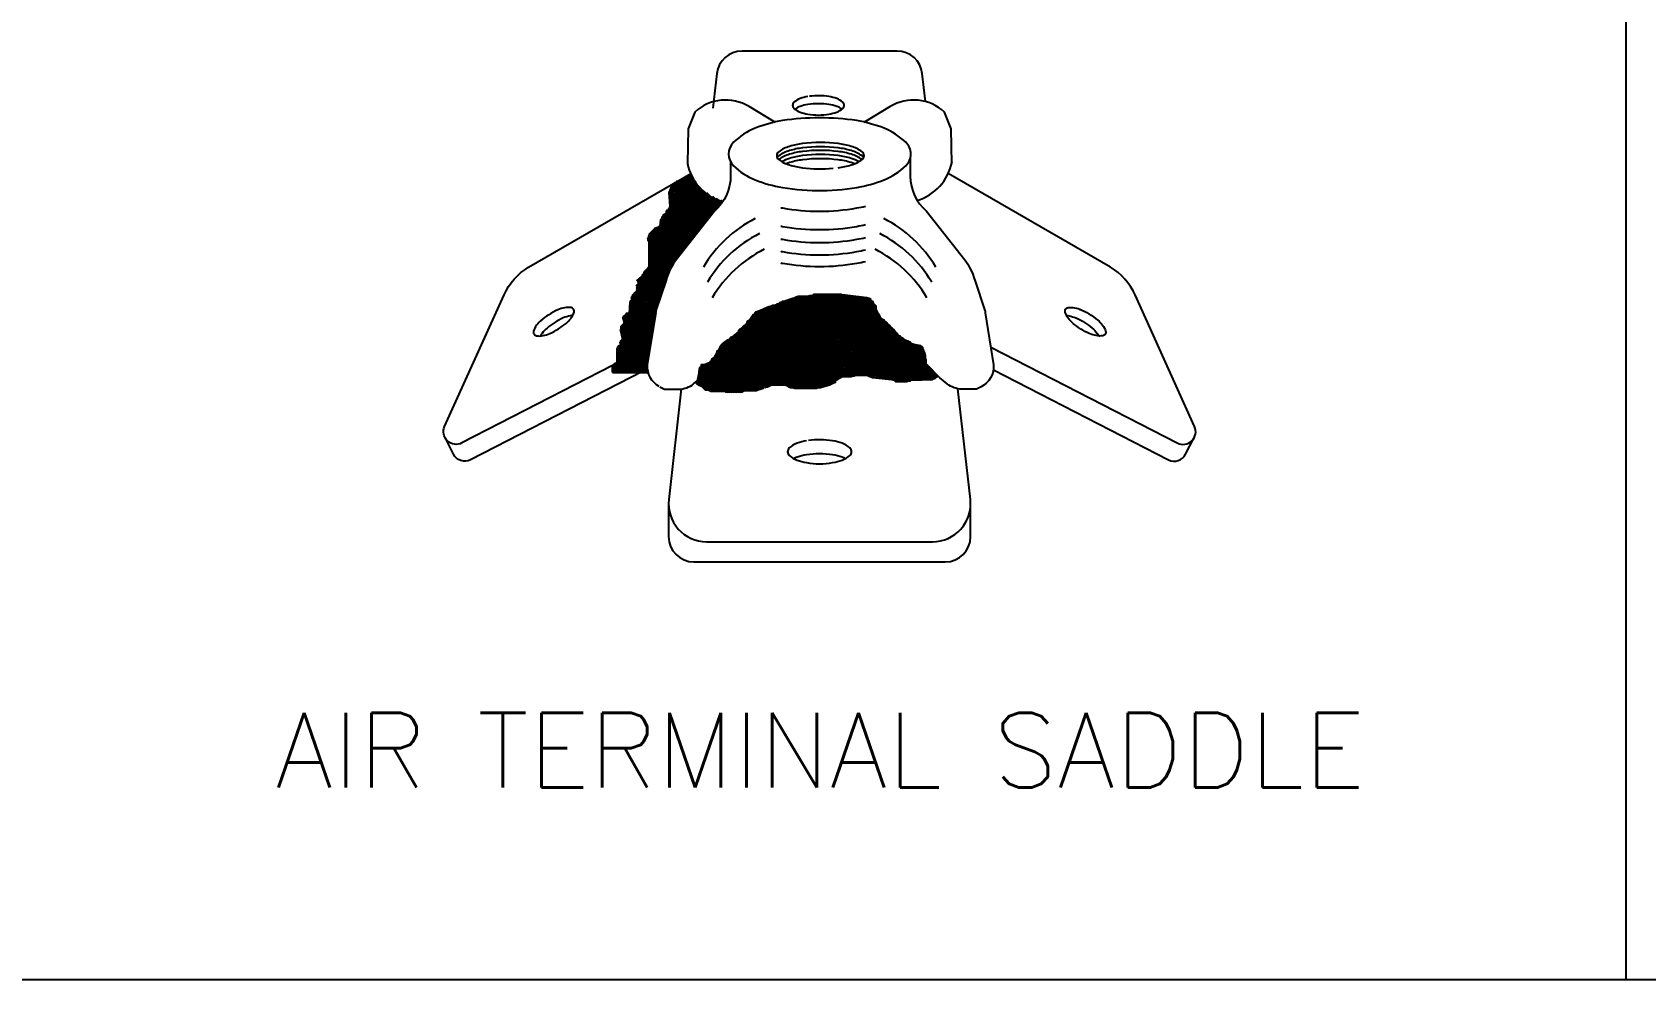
# Model space of a CAD drawing. Header units: inches. Extents: x 1917 to 3477, y 820 to 1550.
# Drawn here: x 2471.5 to 2557.8, y 1262.3 to 1312.9 of the extents above; entities that cross this region are included whole.
import ezdxf
from ezdxf.enums import TextEntityAlignment as Align

# ---------------------------------------------------------------- set-up
doc = ezdxf.new("R2010")
doc.units = ezdxf.units.IN
doc.header["$MEASUREMENT"] = 0
for name, color, linetype in [('ELDIM', 2, 'Continuous'), ('TITLE', 7, 'Continuous'), ('TXT30', 2, 'Continuous')]:
    doc.layers.add(name, color=color, linetype=linetype)
doc.styles.add('ROMANS', font='romans.shx')

# ---------------------------------------------------------------- blocks, each defined once
blk = doc.blocks.new('*U80')
at = {"color": 2}
for p, q in [((2507.035, 1294.137), (2511.319, 1298.422)), ((2507.04, 1294.262), (2511.127, 1298.349)), ((2507.064, 1294.406), (2510.934, 1298.276)), ((2507.103, 1294.086), (2511.542, 1298.525)), ((2507.103, 1294.565), (2510.788, 1298.249)), ((2507.175, 1294.038), (2511.704, 1298.567)), ((2507.265, 1294.009), (2511.899, 1298.643)), ((2507.325, 1293.949), (2512.062, 1298.686)), ((2507.385, 1293.889), (2512.209, 1298.713)), ((2507.445, 1293.829), (2512.438, 1298.822)), ((2507.531, 1293.796), (2512.558, 1298.822)), ((2507.642, 1293.787), (2512.677, 1298.822)), ((2507.722, 1293.747), (2512.797, 1298.822)), ((2507.817, 1293.723), (2512.917, 1298.822)), ((2507.937, 1293.723), (2513.073, 1298.859)), ((2508.057, 1293.723), (2513.193, 1298.859)), ((2508.176, 1293.723), (2513.385, 1298.931)), ((2508.296, 1293.723), (2513.505, 1298.931)), ((2508.416, 1293.723), (2513.624, 1298.931)), ((2508.535, 1293.723), (2513.744, 1298.931)), ((2508.619, 1293.686), (2513.864, 1298.931)), ((2508.738, 1293.686), (2513.984, 1298.931)), ((2508.858, 1293.686), (2514.103, 1298.931)), ((2508.978, 1293.686), (2514.223, 1298.931)), ((2509.097, 1293.686), (2514.343, 1298.931)), ((2509.217, 1293.686), (2514.462, 1298.931)), ((2509.337, 1293.686), (2514.582, 1298.931)), ((2509.503, 1293.732), (2514.702, 1298.931)), ((2509.649, 1293.759), (2514.785, 1298.895)), ((2509.769, 1293.759), (2514.905, 1298.895)), ((2509.888, 1293.759), (2515.016, 1298.887)), ((2510.008, 1293.759), (2515.122, 1298.874)), ((2510.128, 1293.759), (2515.229, 1298.86)), ((2510.283, 1293.794), (2515.335, 1298.847)), ((2510.463, 1293.855), (2515.442, 1298.834)), ((2514.468, 1294.324), (2510.622, 1298.17)), ((2510.688, 1293.961), (2515.548, 1298.82)), ((2514.533, 1294.378), (2510.712, 1298.199)), ((2514.601, 1294.43), (2510.783, 1298.248)), ((2510.855, 1294.007), (2515.654, 1298.807)), ((2514.679, 1294.471), (2510.875, 1298.276)), ((2514.766, 1294.505), (2510.977, 1298.294)), ((2511.054, 1294.087), (2515.761, 1298.794)), ((2514.866, 1294.524), (2511.056, 1298.333)), ((2514.986, 1294.524), (2511.161, 1298.349)), ((2511.174, 1294.087), (2515.867, 1298.781)), ((2515.105, 1294.524), (2511.25, 1298.379)), ((2511.293, 1294.087), (2515.974, 1298.767)), ((2515.225, 1294.524), (2511.327, 1298.422)), ((2511.413, 1294.087), (2516.08, 1298.754)), ((2515.328, 1294.541), (2511.413, 1298.456)), ((2515.427, 1294.562), (2511.483, 1298.505)), ((2511.533, 1294.087), (2516.176, 1298.73)), ((2515.511, 1294.597), (2511.569, 1298.539)), ((2511.652, 1294.087), (2516.261, 1298.696)), ((2515.631, 1294.597), (2511.66, 1298.567)), ((2515.75, 1294.597), (2511.756, 1298.592)), ((2511.762, 1294.077), (2516.299, 1298.614)), ((2511.84, 1294.035), (2516.381, 1298.576)), ((2515.87, 1294.597), (2511.842, 1298.625)), ((2511.911, 1293.987), (2516.429, 1298.505)), ((2515.99, 1294.597), (2511.935, 1298.652)), ((2511.992, 1293.948), (2516.474, 1298.429)), ((2516.11, 1294.597), (2512.031, 1298.676)), ((2512.105, 1293.941), (2516.533, 1298.369)), ((2516.304, 1294.523), (2512.121, 1298.705)), ((2512.205, 1293.921), (2516.591, 1298.307)), ((2516.464, 1294.482), (2512.225, 1298.721)), ((2516.598, 1294.467), (2512.295, 1298.77)), ((2512.308, 1293.905), (2516.591, 1298.187)), ((2516.732, 1294.453), (2512.381, 1298.804)), ((2516.866, 1294.439), (2512.483, 1298.822)), ((2517, 1294.424), (2512.602, 1298.822)), ((2517.134, 1294.41), (2512.722, 1298.822)), ((2517.268, 1294.396), (2512.842, 1298.822)), ((2517.402, 1294.381), (2512.958, 1298.826)), ((2517.557, 1294.346), (2513.047, 1298.856)), ((2517.754, 1294.269), (2513.164, 1298.859)), ((2517.874, 1294.269), (2513.243, 1298.9)), ((2517.993, 1294.269), (2513.331, 1298.931)), ((2518.113, 1294.269), (2513.451, 1298.931)), ((2518.232, 1294.27), (2513.57, 1298.931)), ((2518.322, 1294.299), (2513.69, 1298.931)), ((2518.436, 1294.306), (2513.81, 1298.931)), ((2518.519, 1294.342), (2513.929, 1298.931)), ((2518.639, 1294.342), (2514.049, 1298.931)), ((2518.758, 1294.342), (2514.169, 1298.931)), ((2518.878, 1294.342), (2514.288, 1298.931)), ((2518.998, 1294.342), (2514.408, 1298.931)), ((2519.117, 1294.342), (2514.528, 1298.931)), ((2519.237, 1294.342), (2514.647, 1298.931)), ((2519.357, 1294.342), (2514.804, 1298.895)), ((2519.476, 1294.342), (2514.923, 1298.895)), ((2519.56, 1294.378), (2515.056, 1298.882)), ((2519.648, 1294.41), (2515.193, 1298.865)), ((2519.735, 1294.442), (2515.33, 1298.848)), ((2519.804, 1294.493), (2515.466, 1298.831)), ((2519.893, 1294.524), (2515.603, 1298.814)), ((2519.288, 1295.249), (2515.74, 1298.796)), ((2516.655, 1298.001), (2515.877, 1298.779)), ((2516.591, 1298.185), (2516.014, 1298.762)), ((2516.591, 1298.305), (2516.161, 1298.735)), ((2507.819, 1295.401), (2510.558, 1298.139)), ((2513.091, 1293.905), (2509.648, 1297.348)), ((2509.702, 1297.403), (2510.355, 1298.056)), ((2513.211, 1293.905), (2509.702, 1297.414)), ((2513.331, 1293.905), (2509.734, 1297.502)), ((2513.44, 1293.915), (2509.809, 1297.546)), ((2513.534, 1293.941), (2509.865, 1297.61)), ((2513.65, 1293.945), (2509.913, 1297.682)), ((2513.739, 1293.975), (2509.961, 1297.753)), ((2513.829, 1294.005), (2510.013, 1297.821)), ((2513.919, 1294.035), (2510.094, 1297.86)), ((2514.016, 1294.057), (2510.139, 1297.934)), ((2514.106, 1294.087), (2510.2, 1297.993)), ((2514.188, 1294.125), (2510.29, 1298.023)), ((2514.268, 1294.165), (2510.369, 1298.063)), ((2514.35, 1294.203), (2510.458, 1298.094)), ((2514.439, 1294.232), (2510.541, 1298.131)), ((2512.428, 1293.905), (2516.611, 1298.089)), ((2512.548, 1293.905), (2516.651, 1298.009)), ((2512.667, 1293.905), (2516.697, 1297.935)), ((2512.787, 1293.905), (2516.743, 1297.861)), ((2512.907, 1293.905), (2516.783, 1297.782)), ((2513.026, 1293.905), (2516.83, 1297.709)), ((2513.146, 1293.905), (2516.89, 1297.649)), ((2513.266, 1293.905), (2516.95, 1297.589)), ((2513.385, 1293.905), (2517.028, 1297.547)), ((2513.541, 1293.941), (2517.071, 1297.471)), ((2513.673, 1293.953), (2517.148, 1297.428)), ((2513.852, 1294.012), (2517.201, 1297.361)), ((2508.254, 1296.075), (2508.649, 1296.47)), ((2511.001, 1294.08), (2508.627, 1296.455)), ((2511.114, 1294.087), (2508.7, 1296.501)), ((2511.234, 1294.087), (2508.77, 1296.551)), ((2511.353, 1294.087), (2508.818, 1296.623)), ((2511.473, 1294.087), (2508.899, 1296.661)), ((2511.593, 1294.087), (2508.971, 1296.708)), ((2511.712, 1294.087), (2509.031, 1296.768)), ((2511.941, 1293.978), (2509.106, 1296.813)), ((2512.097, 1293.941), (2509.172, 1296.867)), ((2512.254, 1293.905), (2509.244, 1296.914)), ((2512.373, 1293.905), (2509.271, 1297.007)), ((2512.493, 1293.905), (2509.331, 1297.067)), ((2512.613, 1293.905), (2509.408, 1297.109)), ((2512.732, 1293.905), (2509.469, 1297.169)), ((2512.852, 1293.905), (2509.528, 1297.228)), ((2512.972, 1293.905), (2509.588, 1297.288)), ((2514.017, 1294.057), (2517.25, 1297.291)), ((2514.22, 1294.141), (2517.326, 1297.247)), ((2514.65, 1294.451), (2517.374, 1297.175)), ((2514.842, 1294.524), (2517.441, 1297.123)), ((2514.962, 1294.524), (2517.507, 1297.069)), ((2515.082, 1294.524), (2517.567, 1297.009)), ((2515.201, 1294.524), (2517.624, 1296.946)), ((2515.342, 1294.545), (2517.671, 1296.874)), ((2515.514, 1294.597), (2517.743, 1296.826)), ((2515.633, 1294.597), (2517.79, 1296.753)), ((2515.753, 1294.597), (2517.854, 1296.698)), ((2515.873, 1294.597), (2517.926, 1296.65)), ((2515.992, 1294.597), (2517.989, 1296.594)), ((2516.112, 1294.597), (2518.064, 1296.549)), ((2516.194, 1294.559), (2518.124, 1296.49)), ((2516.284, 1294.529), (2518.204, 1296.45)), ((2519.288, 1295.368), (2518.209, 1296.447)), ((2509.766, 1293.759), (2507.949, 1295.577)), ((2509.886, 1293.759), (2507.99, 1295.655)), ((2510.005, 1293.759), (2508.038, 1295.727)), ((2510.125, 1293.759), (2508.082, 1295.803)), ((2510.234, 1293.77), (2508.098, 1295.906)), ((2510.314, 1293.81), (2508.171, 1295.953)), ((2510.407, 1293.836), (2508.217, 1296.027)), ((2510.497, 1293.866), (2508.266, 1296.097)), ((2510.577, 1293.905), (2508.306, 1296.177)), ((2510.657, 1293.945), (2508.36, 1296.243)), ((2510.744, 1293.978), (2508.426, 1296.296)), ((2510.841, 1294.001), (2508.497, 1296.344)), ((2510.921, 1294.041), (2508.558, 1296.404)), ((2516.373, 1294.499), (2518.292, 1296.418)), ((2516.474, 1294.481), (2518.376, 1296.382)), ((2516.583, 1294.469), (2518.454, 1296.341)), ((2516.691, 1294.457), (2518.514, 1296.281)), ((2516.799, 1294.446), (2518.6, 1296.247)), ((2516.907, 1294.434), (2518.696, 1296.223)), ((2517.015, 1294.423), (2518.796, 1296.203)), ((2517.123, 1294.411), (2518.895, 1296.183)), ((2517.231, 1294.4), (2518.995, 1296.163)), ((2517.339, 1294.388), (2519.074, 1296.122)), ((2517.445, 1294.374), (2519.106, 1296.035)), ((2517.541, 1294.35), (2519.142, 1295.951)), ((2517.614, 1294.303), (2519.18, 1295.869)), ((2517.699, 1294.269), (2519.218, 1295.788)), ((2517.819, 1294.269), (2519.242, 1295.692)), ((2517.939, 1294.269), (2519.251, 1295.582)), ((2519.251, 1295.524), (2518.411, 1296.364)), ((2519.251, 1295.644), (2518.666, 1296.229)), ((2519.214, 1295.802), (2518.816, 1296.199)), ((2519.106, 1296.029), (2518.966, 1296.169)), ((2507.114, 1294.695), (2507.755, 1295.336)), ((2507.114, 1294.815), (2507.516, 1295.217)), ((2508.127, 1293.723), (2507.114, 1294.736)), ((2508.247, 1293.723), (2507.117, 1294.852)), ((2508.366, 1293.723), (2507.154, 1294.935)), ((2507.174, 1294.994), (2507.24, 1295.061)), ((2508.486, 1293.723), (2507.184, 1295.025)), ((2508.642, 1293.686), (2507.259, 1295.07)), ((2508.762, 1293.686), (2507.268, 1295.18)), ((2508.881, 1293.686), (2507.388, 1295.18)), ((2509.001, 1293.686), (2507.482, 1295.205)), ((2509.121, 1293.686), (2507.566, 1295.242)), ((2509.241, 1293.686), (2507.653, 1295.274)), ((2509.36, 1293.686), (2507.727, 1295.319)), ((2509.463, 1293.703), (2507.805, 1295.361)), ((2509.537, 1293.749), (2507.836, 1295.45)), ((2509.646, 1293.759), (2507.889, 1295.517)), ((2518.058, 1294.269), (2519.263, 1295.474)), ((2518.178, 1294.269), (2519.288, 1295.379)), ((2518.331, 1294.302), (2519.288, 1295.259)), ((2507.237, 1294.014), (2507.033, 1294.219)), ((2507.575, 1293.796), (2507.05, 1294.321)), ((2507.766, 1293.725), (2507.067, 1294.424)), ((2507.888, 1293.723), (2507.089, 1294.521)), ((2508.007, 1293.723), (2507.114, 1294.616)), ((2514.427, 1294.228), (2514.44, 1294.242)), ((2519.869, 1294.524), (2519.908, 1294.562))]:
    blk.add_line(p, q, dxfattribs=at)

msp = doc.modelspace()

# ---------------------------------------------------------------- linework, layer by layer
at = {"layer": 'ELDIM'}
for p, q in [((2505.52568, 1304.35733), (2506.35767, 1305.18932)), ((2505.53314, 1304.24511), (2506.69387, 1305.40583)), ((2505.54061, 1304.13289), (2506.73274, 1305.32502)), ((2505.54807, 1304.02066), (2506.77378, 1305.24637)), ((2505.55554, 1303.90844), (2506.81693, 1305.16983)), ((2505.563, 1303.79622), (2506.86213, 1305.09535)), ((2507.94169, 1303.36323), (2506.20409, 1305.10083)), ((2508.00289, 1303.42171), (2506.28002, 1305.14458)), ((2508.0651, 1303.47919), (2506.35595, 1305.18833)), ((2508.12523, 1303.53874), (2506.43189, 1305.23209)), ((2508.18329, 1303.60037), (2506.50782, 1305.27584)), ((2506.97895, 1304.9244), (2506.58375, 1305.31959)), ((2506.77038, 1305.25265), (2506.65969, 1305.36335)), ((2504.39272, 1301.90781), (2507.1743, 1304.68939)), ((2504.41084, 1301.80625), (2507.23293, 1304.62833)), ((2504.45326, 1301.72898), (2507.29341, 1304.56914)), ((2504.45326, 1301.60929), (2507.35576, 1304.5118)), ((2504.45326, 1301.4896), (2507.41998, 1304.45632)), ((2504.45326, 1301.36992), (2507.48607, 1304.40273)), ((2504.45326, 1301.25023), (2507.55407, 1304.35104)), ((2504.45326, 1301.13054), (2507.62399, 1304.30127)), ((2504.45326, 1301.01086), (2507.69586, 1304.25346)), ((2504.45326, 1300.89117), (2507.76972, 1304.20764)), ((2505.05175, 1302.68654), (2507.11753, 1304.75231)), ((2505.06479, 1302.81925), (2507.06263, 1304.8171)), ((2505.36621, 1303.24036), (2507.00962, 1304.88378)), ((2505.50194, 1303.49579), (2506.95852, 1304.95236)), ((2507.31088, 1302.55779), (2505.5267, 1304.34197)), ((2507.25831, 1302.49067), (2505.53523, 1304.21375)), ((2507.36344, 1302.62491), (2505.55558, 1304.43277)), ((2505.56119, 1304.51252), (2506.07525, 1305.02659)), ((2505.57047, 1303.684), (2506.90934, 1305.02287)), ((2507.41601, 1302.69203), (2505.5762, 1304.53184)), ((2507.46858, 1302.75915), (2505.61607, 1304.61166)), ((2507.52115, 1302.82627), (2505.67072, 1304.6767)), ((2507.57371, 1302.89339), (2505.72536, 1304.74174)), ((2507.62628, 1302.96051), (2505.78, 1304.80679)), ((2507.67885, 1303.02763), (2505.83465, 1304.87183)), ((2507.73142, 1303.09475), (2505.90035, 1304.92581)), ((2505.94765, 1305.00634), (2505.94393, 1305.00192)), ((2507.78398, 1303.16187), (2505.97629, 1304.96957)), ((2507.83655, 1303.22899), (2506.05222, 1305.01332)), ((2507.88912, 1303.29611), (2506.12815, 1305.05707)), ((2508.23926, 1303.66409), (2507.54733, 1304.35602)), ((2503.77564, 1299.37574), (2508.34753, 1303.94764)), ((2503.78907, 1299.26948), (2508.40881, 1303.88922)), ((2503.86264, 1299.58243), (2508.25791, 1303.9777)), ((2504.08873, 1299.92821), (2508.17082, 1304.0103)), ((2504.45326, 1300.77148), (2507.84563, 1304.16385)), ((2504.45326, 1300.65179), (2507.92362, 1304.12216)), ((2504.45326, 1300.53211), (2508.00376, 1304.08261)), ((2505.39002, 1303.38386), (2505.40558, 1303.39942)), ((2506.83777, 1301.95372), (2505.39252, 1303.39896)), ((2506.89034, 1302.02084), (2505.48863, 1303.42254)), ((2506.9429, 1302.08796), (2505.51205, 1303.51881)), ((2507.20574, 1302.42355), (2505.54376, 1304.08554)), ((2507.15317, 1302.35643), (2505.55229, 1303.95732)), ((2506.99547, 1302.15508), (2505.56075, 1303.5898)), ((2507.10061, 1302.28931), (2505.56082, 1303.8291)), ((2507.04804, 1302.2222), (2505.56935, 1303.70089)), ((2508.29312, 1303.72991), (2507.87559, 1304.14745)), ((2508.34487, 1303.79785), (2508.10588, 1304.03684)), ((2508.39447, 1303.86794), (2508.29888, 1303.96353)), ((2503.50063, 1298.74168), (2507.28965, 1302.53069)), ((2503.78907, 1299.1498), (2507.72201, 1303.08274)), ((2506.20696, 1301.14828), (2504.87231, 1302.48294)), ((2506.25952, 1301.2154), (2504.96755, 1302.50738)), ((2506.31209, 1301.28252), (2505.03203, 1302.56258)), ((2506.36466, 1301.34964), (2505.04961, 1302.66469)), ((2506.41723, 1301.41676), (2505.06031, 1302.77368)), ((2506.4698, 1301.48388), (2505.07101, 1302.88267)), ((2506.52236, 1301.551), (2505.10932, 1302.96404)), ((2505.14575, 1303.0199), (2505.35553, 1303.22968)), ((2506.57493, 1301.61812), (2505.14575, 1303.0473)), ((2506.6275, 1301.68524), (2505.2055, 1303.10724)), ((2506.68007, 1301.75236), (2505.25663, 1303.1758)), ((2506.73263, 1301.81948), (2505.32522, 1303.22689)), ((2506.7852, 1301.8866), (2505.37549, 1303.29631)), ((2503.44374, 1298.56509), (2506.85729, 1301.97865)), ((2505.74175, 1300.53631), (2504.3976, 1301.88046)), ((2505.78841, 1300.60934), (2504.41073, 1301.98701)), ((2505.83671, 1300.68073), (2504.44153, 1302.0759)), ((2504.44195, 1302.07673), (2504.83609, 1302.47087)), ((2505.69674, 1300.46163), (2504.45326, 1301.70511)), ((2505.88661, 1300.75051), (2504.4758, 1302.16132)), ((2505.93811, 1300.8187), (2504.53583, 1302.22098)), ((2505.99117, 1300.88532), (2504.59592, 1302.28058)), ((2506.04579, 1300.95039), (2504.656, 1302.34018)), ((2506.10182, 1301.01405), (2504.71609, 1302.39978)), ((2506.15439, 1301.08116), (2504.78644, 1302.44911)), ((2503.43267, 1298.43434), (2506.42493, 1301.4266)), ((2503.43267, 1298.31465), (2505.94294, 1300.82492)), ((2505.65344, 1300.38525), (2504.45326, 1301.58543)), ((2505.61186, 1300.30714), (2504.45326, 1301.46574)), ((2505.57206, 1300.22725), (2504.45326, 1301.34605)), ((2505.53409, 1300.14554), (2504.45326, 1301.22637)), ((2505.49799, 1300.06194), (2504.45326, 1301.10668)), ((2505.46384, 1299.97641), (2504.45326, 1300.98699)), ((2505.4317, 1299.88886), (2504.45326, 1300.86731)), ((2503.38812, 1297.91104), (2505.47036, 1299.99328)), ((2503.43267, 1298.19496), (2505.69312, 1300.45541)), ((2503.46328, 1298.10589), (2505.56061, 1300.20322)), ((2505.10797, 1298.89604), (2504.08873, 1299.91527)), ((2505.13787, 1298.98582), (2504.13055, 1299.99315)), ((2505.16777, 1299.07561), (2504.17604, 1300.06734)), ((2505.19767, 1299.16539), (2504.21384, 1300.14922)), ((2505.22758, 1299.25518), (2504.27369, 1300.20906)), ((2505.25748, 1299.34496), (2504.33356, 1300.26888)), ((2505.28738, 1299.43475), (2504.39342, 1300.32871)), ((2505.40166, 1299.79922), (2504.45326, 1300.74762)), ((2505.3738, 1299.70739), (2504.45326, 1300.62793)), ((2505.34718, 1299.61432), (2504.45326, 1300.50824)), ((2505.31728, 1299.52453), (2504.45326, 1300.38856)), ((2502.93409, 1296.97826), (2505.23585, 1299.28002)), ((2502.95081, 1297.11467), (2505.29561, 1299.45947)), ((2502.95788, 1296.88236), (2505.17608, 1299.10057)), ((2503.10352, 1297.50676), (2505.40434, 1299.80757)), ((2503.12698, 1297.41052), (2505.35474, 1299.63829)), ((2504.80992, 1297.99722), (2503.73807, 1299.06906)), ((2504.89865, 1298.26755), (2503.7802, 1299.386)), ((2504.83596, 1298.09086), (2503.78768, 1299.13914)), ((2504.86875, 1298.17776), (2503.78907, 1299.25744)), ((2503.81239, 1299.65187), (2503.94675, 1299.78623)), ((2504.92855, 1298.35733), (2503.81705, 1299.46884)), ((2504.98836, 1298.5369), (2503.83594, 1299.68931)), ((2504.95845, 1298.44712), (2503.85389, 1299.55168)), ((2505.01826, 1298.62669), (2503.89979, 1299.74515)), ((2505.04816, 1298.71647), (2503.96364, 1299.801)), ((2505.07806, 1298.80626), (2504.02748, 1299.85684)), ((2502.90135, 1296.34708), (2504.93702, 1298.38275)), ((2502.9422, 1296.26825), (2504.87725, 1298.2033)), ((2502.98166, 1296.78646), (2505.11632, 1298.92111)), ((2503.00545, 1296.69056), (2505.05655, 1298.74166)), ((2503.02924, 1296.59466), (2504.99678, 1298.56221)), ((2504.70662, 1297.2627), (2503.43267, 1298.53666)), ((2504.68973, 1297.1599), (2503.43267, 1298.41697)), ((2504.67285, 1297.05711), (2503.43267, 1298.29728)), ((2504.65596, 1296.95431), (2503.43267, 1298.1776)), ((2504.72351, 1297.3655), (2503.46996, 1298.61905)), ((2504.7404, 1297.4683), (2503.49391, 1298.71479)), ((2504.75729, 1297.5711), (2503.52312, 1298.80527)), ((2504.77418, 1297.6739), (2503.55733, 1298.89075)), ((2504.79106, 1297.7767), (2503.60741, 1298.96035)), ((2504.80795, 1297.8795), (2503.66727, 1299.02018)), ((2502.74018, 1295.94654), (2504.81197, 1298.01833)), ((2502.74018, 1295.82686), (2504.81093, 1297.8976)), ((2502.74018, 1295.70717), (2504.7874, 1297.75439)), ((2502.74018, 1295.58748), (2504.76387, 1297.61117)), ((2502.74018, 1295.4678), (2504.74034, 1297.46796)), ((2502.74018, 1295.34811), (2504.71682, 1297.32474)), ((2504.53774, 1296.23472), (2503.06923, 1297.70322)), ((2503.07788, 1297.72049), (2503.1524, 1297.79501)), ((2503.08007, 1297.60299), (2503.3806, 1297.90352)), ((2504.48708, 1295.92632), (2503.08045, 1297.33295)), ((2504.52085, 1296.13192), (2503.08983, 1297.56294)), ((2504.55463, 1296.33752), (2503.11923, 1297.77291)), ((2504.50396, 1296.02912), (2503.1284, 1297.40468)), ((2504.57152, 1296.44031), (2503.19106, 1297.82077)), ((2504.5884, 1296.54311), (2503.24235, 1297.88917)), ((2504.60529, 1296.64591), (2503.34769, 1297.90352)), ((2504.62218, 1296.74871), (2503.39452, 1297.97637)), ((2504.63907, 1296.85151), (2503.45754, 1298.03304)), ((2502.485, 1294.97324), (2504.69329, 1297.18153)), ((2502.485, 1294.85355), (2504.66976, 1297.03831)), ((2502.50762, 1294.75648), (2504.64623, 1296.8951)), ((2502.62194, 1294.75112), (2504.6227, 1296.75188)), ((2502.74162, 1294.75112), (2504.59917, 1296.60867)), ((2502.86131, 1294.75112), (2504.57565, 1296.46545)), ((2504.41952, 1295.51513), (2502.92673, 1297.00792)), ((2504.43641, 1295.61792), (2502.95081, 1297.10352)), ((2504.4533, 1295.72072), (2502.96073, 1297.2133)), ((2504.40263, 1295.41233), (2502.96621, 1296.84875)), ((2504.35773, 1295.09817), (2502.9821, 1296.4738)), ((2504.38575, 1295.30953), (2503.0057, 1296.68958)), ((2504.47019, 1295.82352), (2503.02059, 1297.27312)), ((2504.36886, 1295.20673), (2503.04198, 1296.53361)), ((2503.98666, 1294.75112), (2502.74018, 1295.9976)), ((2503.86697, 1294.75112), (2502.74018, 1295.87791)), ((2503.74729, 1294.75112), (2502.74018, 1295.75822)), ((2503.6276, 1294.75112), (2502.74018, 1295.63854)), ((2504.10635, 1294.75112), (2502.77343, 1296.08403)), ((2504.22603, 1294.75112), (2502.83172, 1296.14543)), ((2504.34572, 1294.75112), (2502.89157, 1296.20527)), ((2504.36167, 1294.97455), (2502.93449, 1296.40172)), ((2504.38137, 1294.83516), (2502.93566, 1296.28087)), ((2502.981, 1294.75112), (2504.55212, 1296.32224)), ((2503.10069, 1294.75112), (2504.52859, 1296.17902)), ((2503.22037, 1294.75112), (2504.50506, 1296.03581)), ((2503.34006, 1294.75112), (2504.48153, 1295.89259)), ((2503.45975, 1294.75112), (2504.45801, 1295.74938)), ((2503.57943, 1294.75112), (2504.43448, 1295.60616)), ((2502.6701, 1294.75112), (2502.485, 1294.93622)), ((2502.55042, 1294.75112), (2502.485, 1294.81653)), ((2502.78979, 1294.75112), (2502.50687, 1295.03404)), ((2502.513, 1294.75112), (2504.40137, 1294.75112)), ((2502.90948, 1294.75112), (2502.55581, 1295.10478)), ((2503.02916, 1294.75112), (2502.58679, 1295.19349)), ((2502.5874, 1295.19532), (2502.60824, 1295.21617)), ((2503.14885, 1294.75112), (2502.66615, 1295.23382)), ((2503.26854, 1294.75112), (2502.73541, 1295.28425)), ((2503.50791, 1294.75112), (2502.74018, 1295.51885)), ((2503.38823, 1294.75112), (2502.74018, 1295.39916)), ((2503.69912, 1294.75112), (2504.41095, 1295.46295)), ((2503.81881, 1294.75112), (2504.38742, 1295.31973)), ((2503.93849, 1294.75112), (2504.36389, 1295.17652)), ((2504.05818, 1294.75112), (2504.35776, 1295.05069)), ((2504.17787, 1294.75112), (2504.3652, 1294.93845)), ((2504.29756, 1294.75112), (2504.3814, 1294.83497))]:
    msp.add_line(p, q, dxfattribs=at)
for points in [[(2519.24547, 1309.22603), (2519.07568, 1310.72971, 0.38165188), (2517.73013, 1311.93188), (2509.43313, 1311.93188, 0.38165188), (2508.08758, 1310.72971), (2507.87908, 1308.88316)], [(2512.95628, 1309.49958, 0.05085373), (2512.54404, 1309.39234, 0.09417869), (2512.21201, 1309.19155, 0.45182526), (2512.21201, 1308.8667, 0.09417869), (2512.54404, 1308.66591, 0.05085373), (2512.95628, 1308.55867, 0.08532741), (2514.08472, 1308.55867, 0.05085373), (2514.49696, 1308.66591, 0.09417869), (2514.82899, 1308.8667, 0.43936245), (2514.82899, 1309.19155, 0.09417869), (2514.49696, 1309.39234, 0.05085373), (2514.08472, 1309.49958, 0.07063652), (2513.04311, 1309.51191)], [(2511.22127, 1308.11476), (2509.80622, 1308.96323, 0.3318738), (2506.90639, 1308.67009), (2506.5452, 1307.76694), (2506.51477, 1305.9281, 0.27625144), (2508.39369, 1303.8539)], [(2514.77131, 1308.81856, 0.07596875), (2514.49696, 1308.97121, 0.05085373), (2514.08472, 1309.07845, 0.07063652), (2512.95628, 1309.07845, 0.05085373), (2512.54404, 1308.97121, 0.07596875), (2512.26969, 1308.81856)], [(2520.64849, 1305.9281), (2520.61806, 1307.76694), (2520.25686, 1308.67009, 0.3318738), (2517.35704, 1308.96323), (2515.94199, 1308.11476)], [(2515.56933, 1304.63922, 0.05413092), (2517.02861, 1305.04679, 0.09716323), (2518.1901, 1305.7982, 0.42860124), (2518.1901, 1307.05296, 0.09716323), (2517.02861, 1307.80437, 0.05413092), (2515.56933, 1308.21194, 0.0734812), (2511.59393, 1308.21194, 0.05413092), (2510.13464, 1307.80437, 0.09716323), (2508.97316, 1307.05296, 0.41142334), (2508.97316, 1305.7982, 0.09716323), (2510.13464, 1305.04679, 0.05413092), (2511.59393, 1304.63922, 0.08817869), (2515.84969, 1304.68905)], [(2514.58315, 1305.69515, 0.04210511), (2515.27552, 1305.84141, 0.08420171), (2515.85161, 1306.12709, 0.50145676), (2515.85161, 1306.54918, 0.08420171), (2515.27552, 1306.83486, 0.04210511), (2514.58315, 1306.98112, 0.06339223), (2512.66711, 1306.98112, 0.04210511), (2511.97474, 1306.83486, 0.08420171), (2511.39865, 1306.54918, 0.51453832), (2511.39865, 1306.12709, 0.08420171), (2511.97474, 1305.84141, 0.04210511), (2512.66711, 1305.69515, 0.05295878), (2514.30274, 1305.66537)], [(2515.93311, 1306.22454, 0.12359943), (2515.85161, 1306.32199, 0.08420171), (2515.27552, 1306.60767, 0.04210511), (2514.58315, 1306.75393, 0.06339223), (2512.66711, 1306.75393, 0.04210511), (2511.97474, 1306.60767, 0.08420171), (2511.39865, 1306.32199, 0.12359943), (2511.31715, 1306.22454, 0.07427241)], [(2508.81768, 1306.0001), (2508.81768, 1305.24052, -0.14229036)], [(2515.85304, 1306.12813, 0.0016931), (2515.85161, 1306.12918, 0.08420171), (2515.27552, 1306.41486, 0.04210511), (2514.58315, 1306.56112, 0.06339223), (2512.66711, 1306.56112, 0.04210511), (2511.97474, 1306.41486, 0.08420171), (2511.39865, 1306.12918, 0.0016931), (2511.39722, 1306.12813, 0.07427241)], [(2515.6832, 1306.01768, 0.05794335), (2515.27552, 1306.19395, 0.04210511), (2514.58315, 1306.34022, 0.06339223), (2512.66711, 1306.34022, 0.04210511), (2511.97474, 1306.19395, 0.05794335), (2511.56706, 1306.01768, 0.24006736)], [(2515.45482, 1305.90521, 0.02475906), (2515.27552, 1305.96901, 0.04210511), (2514.58315, 1306.11527, 0.06339223), (2512.66711, 1306.11527, 0.04210511), (2511.97474, 1305.96901, 0.02475906), (2511.79544, 1305.90521, 0.24006736)], [(2518.43258, 1306.22311), (2518.43258, 1305.24052, 0.22061291), (2519.29555, 1303.37985), (2521.1501, 1301.01192, -0.12050249), (2521.89711, 1299.63222), (2522.40548, 1298.1058, -0.20897359), (2522.4337, 1297.93189), (2522.89027, 1295.15273, -0.3013807), (2522.21907, 1293.98507), (2521.96679, 1293.85893), (2521.18932, 1293.85893, -0.17545238), (2520.40913, 1294.1414), (2520.01688, 1294.46828), (2519.29351, 1295.19924), (2519.28787, 1295.21617), (2519.28787, 1295.39829), (2519.25138, 1295.50757), (2519.25138, 1295.65327), (2519.21495, 1295.79897), (2519.17853, 1295.87182), (2519.14203, 1295.94467), (2519.14203, 1295.9811), (2519.10561, 1296.01752), (2519.10561, 1296.09037), (2519.06918, 1296.1268), (2518.99626, 1296.16323), (2518.63181, 1296.23608), (2518.52246, 1296.2725), (2518.48597, 1296.30893), (2518.44954, 1296.34535), (2518.30371, 1296.4182), (2518.26728, 1296.4182), (2518.19436, 1296.45463), (2518.12151, 1296.49105), (2518.08502, 1296.52748)], [(2504.52399, 1296.15101), (2494.44836, 1290.9804, -0.70996483), (2493.52231, 1291.86168), (2496.70024, 1298.89096, -0.1503711), (2498.01781, 1300.38384), (2506.70223, 1305.38786)], [(2508.81734, 1305.2815, -0.2250253), (2507.95471, 1303.37985), (2506.10016, 1301.01192, 0.12050249), (2505.35315, 1299.63222), (2504.84478, 1298.1058, 0.20897359), (2504.81656, 1297.93189), (2504.35999, 1295.15273, 0.28813654), (2504.97873, 1294.01292)], [(2522.73428, 1296.10225), (2532.71489, 1290.9804, 0.70996483), (2533.64095, 1291.86168), (2530.46302, 1298.89096, 0.1503711), (2529.14544, 1300.38384), (2520.46103, 1305.38786)], [(2511.50889, 1303.558, 0.00307384), (2511.59393, 1303.54338, 0.08817869), (2515.56933, 1303.54338, 0.01701813), (2516.03757, 1303.63743)], [(2511.50889, 1302.57363, 0.00307384), (2511.59393, 1302.559, 0.08817869), (2515.56933, 1302.559, 0.01701813), (2516.03757, 1302.65306)], [(2511.50889, 1301.88093, 0.00307384), (2511.59393, 1301.8663, 0.08817869), (2515.56933, 1301.8663, 0.01701813), (2516.03757, 1301.96035)], [(2511.50889, 1301.22468, 0.00307384), (2511.59393, 1301.21005, 0.08817869), (2515.56933, 1301.21005, 0.01701813), (2516.03757, 1301.3041)], [(2511.50889, 1300.60489, 0.00307384), (2511.59393, 1300.59026, 0.08817869), (2515.56933, 1300.59026, 0.01701813), (2516.03757, 1300.68431)], [(2498.70505, 1297.5503, 0.05051941), (2498.43962, 1297.2708, 0.0938514), (2498.28017, 1296.95805, 0.43544146), (2498.4346, 1296.71092, 0.0938514), (2498.7856, 1296.71714, 0.05051941), (2499.15316, 1296.8332, 0.07032075), (2500.01994, 1297.37484, 0.05051941), (2500.28537, 1297.65435, 0.0938514), (2500.44481, 1297.9671, 0.21388604), (2500.42299, 1298.12528, 0.21388604), (2500.29038, 1298.21423, 0.0938514), (2499.93939, 1298.208, 0.05051941), (2499.57182, 1298.09195, 0.08077835), (2498.65689, 1297.50809)], [(2527.47884, 1298.13807, -0.08507107), (2528.45821, 1297.5503, -0.05051941), (2528.72364, 1297.2708, -0.0938514), (2528.88309, 1296.95805, -0.4580723), (2528.72866, 1296.71092, -0.0938514), (2528.37766, 1296.71714, -0.05051941), (2528.0101, 1296.8332, -0.07460653), (2527.14332, 1297.37484, -0.05051941), (2526.87789, 1297.65435, -0.0938514), (2526.71845, 1297.9671, -0.44052269), (2526.87288, 1298.21423, -0.0938514), (2527.22387, 1298.208, -0.05051941), (2527.59144, 1298.09195, -0.03795232)], [(2500.37575, 1297.79545, 0.03693439), (2500.23776, 1297.77726, 0.05051941), (2499.87019, 1297.66121, 0.08077835), (2499.00342, 1297.11956, 0.05051941), (2498.73799, 1296.84006, 0.0444956), (2498.64761, 1296.69895)], [(2526.78751, 1297.79545, -0.03693439), (2526.9255, 1297.77726, -0.05051941), (2527.29306, 1297.66121, -0.08507107), (2528.15984, 1297.11956, -0.05051941), (2528.42527, 1296.84006, -0.0444956), (2528.51565, 1296.69895)], [(2504.13897, 1294.81193), (2494.91178, 1290.07672, -0.41589478), (2493.99853, 1290.37342), (2493.57903, 1291.20255)], [(2522.87813, 1294.88693), (2532.25148, 1290.07672, 0.41589478), (2533.16473, 1290.37342), (2533.58423, 1291.20255)], [(2505.03119, 1293.98507), (2505.28347, 1293.85893), (2506.06094, 1293.85893, 0.17545238), (2506.84113, 1294.1414), (2507.23338, 1294.46828)], [(2506.18333, 1293.86509), (2505.51656, 1287.96001, 0.44754263), (2507.53489, 1285.70096), (2519.62837, 1285.70096, 0.44754263), (2521.6467, 1287.96001), (2520.97855, 1293.87729)], [(2512.8834, 1291.09236, 0.05085373), (2512.37325, 1290.95965, 0.09417869), (2511.96238, 1290.71117, 0.45182526), (2511.96238, 1290.30917, 0.09417869), (2512.37325, 1290.06069, 0.05085373), (2512.8834, 1289.92798, 0.08532741), (2514.27986, 1289.92798, 0.05085373), (2514.79, 1290.06069, 0.09417869), (2515.20088, 1290.30917, 0.43936245), (2515.20088, 1290.71117, 0.09417869), (2514.79, 1290.95965, 0.05085373), (2514.27986, 1291.09236, 0.07063652), (2512.99086, 1291.10762)], [(2514.95909, 1290.13792, 0.03618537), (2514.79, 1290.21514, 0.05085373), (2514.27986, 1290.34785, 0.07063652), (2512.8834, 1290.34785, 0.05085373), (2512.37325, 1290.21514, 0.03618537), (2512.20417, 1290.13792)], [(2505.50374, 1287.73211), (2505.50374, 1285.97373, 0.41421356), (2506.85784, 1284.61963), (2520.30542, 1284.61963, 0.41421356), (2521.65952, 1285.97373), (2521.65952, 1287.73211)]]:
    msp.add_lwpolyline(points, format="xyb", dxfattribs=at)
for points in [[(2505.56119, 1304.51683), (2505.56119, 1304.44398), (2505.52476, 1304.37113), (2505.57486, 1303.61797), (2505.53837, 1303.54512)], [(2505.8609, 1304.90308), (2505.59761, 1304.58968), (2505.59761, 1304.55325)], [(2508.08614, 1304.0453), (2504.34391, 1300.27923), (2504.30749, 1300.2428), (2504.271, 1300.20638), (2504.19814, 1300.13353), (2504.16165, 1300.02425)], [(2505.50194, 1303.5087), (2505.50194, 1303.43585), (2505.46552, 1303.39942), (2505.3926, 1303.39942), (2505.36443, 1303.22968), (2505.32801, 1303.22968), (2505.29158, 1303.19326), (2505.21866, 1303.15683), (2505.21866, 1303.12041), (2505.18224, 1303.08398), (2505.14575, 1303.04756), (2505.14575, 1303.01113)], [(2505.10932, 1302.97471), (2505.10932, 1302.93828), (2505.0729, 1302.90186), (2505.03958, 1302.56258), (2505.00309, 1302.56258), (2504.96355, 1302.50118), (2504.92706, 1302.50118), (2504.81771, 1302.46475), (2504.74486, 1302.42833), (2504.4928, 1302.17829), (2504.4563, 1302.14186), (2504.4563, 1302.10544), (2504.41988, 1302.03259), (2504.41988, 1301.99616)], [(2504.45326, 1301.73624), (2504.45326, 1300.3885), (2504.41683, 1300.35208), (2504.38034, 1300.31565)], [(2504.38345, 1301.95974), (2504.41683, 1301.77267)], [(2504.12523, 1299.98782), (2504.08873, 1299.9514), (2504.08873, 1299.91497), (2504.05231, 1299.87855), (2503.79313, 1299.65187)], [(2503.43267, 1298.543), (2503.38812, 1297.90352), (2503.24235, 1297.90352), (2503.24235, 1297.86709), (2503.20592, 1297.83067), (2503.09658, 1297.75782), (2503.06009, 1297.68497), (2503.13307, 1297.38551), (2503.09658, 1297.34908)], [(2510.54016, 1298.1302), (2510.61308, 1298.16662), (2510.86819, 1298.2759)], [(2510.72242, 1298.20305), (2510.75884, 1298.23947)], [(2510.86819, 1298.2759), (2510.94111, 1298.2759), (2511.01403, 1298.31232), (2511.08688, 1298.34868), (2511.15979, 1298.34868), (2511.26914, 1298.38511), (2511.30563, 1298.42153), (2511.37848, 1298.42153), (2511.4514, 1298.49438), (2511.56074, 1298.53081), (2511.59717, 1298.56723), (2511.70651, 1298.56723), (2511.77943, 1298.60366), (2511.88878, 1298.64008), (2512.03455, 1298.67651), (2512.14389, 1298.71294), (2512.21681, 1298.71294), (2512.25323, 1298.74936), (2512.32615, 1298.78579), (2512.4355, 1298.82221), (2512.94579, 1298.82221), (2513.05513, 1298.85864), (2513.2009, 1298.85864), (2513.2374, 1298.89506), (2513.27382, 1298.93149), (2514.73179, 1298.93149), (2514.76821, 1298.89506), (2514.95047, 1298.89506), (2516.11683, 1298.74936), (2516.22617, 1298.71294), (2516.29909, 1298.67651), (2516.29909, 1298.60366), (2516.40844, 1298.56723), (2516.44486, 1298.45796), (2516.51778, 1298.38511), (2516.59063, 1298.31232), (2516.59063, 1298.1302), (2516.62712, 1298.05735), (2516.66355, 1297.9845), (2516.73647, 1297.87522), (2516.80932, 1297.72952)], [(2503.09658, 1297.34908), (2502.95081, 1297.20338), (2502.95081, 1297.0941)], [(2503.06016, 1297.31266), (2502.98724, 1297.23981)], [(2503.42461, 1297.97637), (2503.38812, 1297.97637)], [(2503.46916, 1298.03304), (2503.43267, 1298.03304), (2503.42461, 1298.0128)], [(2503.43267, 1298.10589), (2503.46916, 1298.10589)], [(2508.68131, 1296.49105), (2508.75416, 1296.52748), (2508.82708, 1296.63676), (2508.93642, 1296.67318), (2508.97292, 1296.70961), (2509.04577, 1296.78246), (2509.11869, 1296.81888), (2509.15511, 1296.85531), (2509.26446, 1296.92816), (2509.26446, 1297.00101), (2509.33737, 1297.07386), (2509.41029, 1297.11029), (2509.51964, 1297.21956), (2509.55606, 1297.25599), (2509.62898, 1297.32884), (2509.70183, 1297.40169), (2509.70183, 1297.43811), (2509.73832, 1297.51096), (2509.81118, 1297.54739), (2509.84767, 1297.58382), (2509.92052, 1297.69309), (2509.99344, 1297.80237), (2510.02986, 1297.83879), (2510.13927, 1297.87522), (2510.13927, 1297.94807), (2510.1757, 1297.9845), (2510.28504, 1298.02092), (2510.35796, 1298.05735), (2510.54016, 1298.1302)], [(2510.43081, 1298.09377), (2510.46731, 1298.09377)], [(2518.08502, 1296.52748), (2517.90283, 1296.67318), (2517.82991, 1296.70961), (2517.79348, 1296.74603), (2517.75699, 1296.81888), (2517.68414, 1296.85531), (2517.61122, 1296.96458), (2517.5383, 1297.03743), (2517.46545, 1297.11029), (2517.39253, 1297.14671), (2517.31961, 1297.25599), (2517.24676, 1297.29241), (2517.17384, 1297.40169), (2517.13742, 1297.43811), (2517.0645, 1297.47454), (2517.02801, 1297.54739), (2516.95516, 1297.58382), (2516.91866, 1297.62024), (2516.88224, 1297.65667), (2516.80932, 1297.72952)], [(2502.91439, 1297.05768), (2503.04391, 1296.53554), (2503.00741, 1296.49911), (2502.97099, 1296.46269), (2502.93449, 1296.42626), (2502.93449, 1296.38983), (2502.89807, 1296.35341), (2502.95887, 1296.23608), (2502.92238, 1296.23608), (2502.84952, 1296.16323), (2502.77661, 1296.09037), (2502.74018, 1296.01752), (2502.74018, 1295.28902), (2502.70369, 1295.25259), (2502.63084, 1295.21617), (2502.59434, 1295.21617), (2502.55792, 1295.10689), (2502.52149, 1295.07046)], [(2508.17102, 1295.9811), (2508.24394, 1296.05395), (2508.31679, 1296.19965), (2508.3897, 1296.2725), (2508.68131, 1296.49105)], [(2518.04859, 1296.5639), (2517.97568, 1296.60033)], [(2507.15043, 1294.92476), (2507.18692, 1295.03404), (2507.25977, 1295.07046), (2507.25977, 1295.17974), (2507.40561, 1295.17974), (2507.51495, 1295.21617), (2507.5878, 1295.25259), (2507.69715, 1295.28902), (2507.73364, 1295.32544), (2507.80656, 1295.36187), (2507.84299, 1295.47114), (2507.87941, 1295.50757), (2507.95233, 1295.58042), (2507.98875, 1295.61684), (2507.98875, 1295.65327), (2508.06167, 1295.76255), (2508.0981, 1295.8354), (2508.0981, 1295.90825), (2508.13459, 1295.90825), (2508.17102, 1295.94467)], [(2508.49905, 1296.34535), (2508.53547, 1296.38178), (2508.57197, 1296.4182)], [(2502.52149, 1295.03404), (2502.485, 1295.03404), (2502.485, 1294.77906), (2502.52149, 1294.74264)], [(2510.54016, 1293.90485), (2510.50373, 1293.86843), (2510.39439, 1293.832), (2510.35796, 1293.832), (2510.21213, 1293.75915), (2509.55606, 1293.75915), (2509.48314, 1293.72272), (2509.44672, 1293.6863), (2508.57197, 1293.6863), (2508.53547, 1293.72272), (2507.77007, 1293.72272), (2507.69715, 1293.75915), (2507.6243, 1293.79558), (2507.47846, 1293.79558), (2507.44204, 1293.832), (2507.33269, 1293.94128), (2507.29627, 1293.9777), (2507.25977, 1294.01413), (2507.22335, 1294.01413), (2507.15043, 1294.05055), (2507.02086, 1294.14768), (2507.07758, 1294.48766), (2507.114, 1294.59693), (2507.15043, 1294.92476)], [(2507.114, 1294.85191), (2507.15043, 1294.85191)], [(2510.54016, 1293.90485), (2510.57665, 1293.90485), (2510.61308, 1293.94128)], [(2510.6495, 1293.94128), (2510.72242, 1293.9777), (2510.79534, 1293.9777), (2510.86819, 1294.01413), (2511.01403, 1294.08698), (2511.74301, 1294.08698), (2511.81586, 1294.05055), (2511.9252, 1293.9777), (2511.9617, 1293.9777), (2511.99812, 1293.94128), (2512.14389, 1293.94128), (2512.25323, 1293.90485), (2513.41959, 1293.90485), (2513.49251, 1293.94128), (2513.63828, 1293.94128), (2513.74769, 1293.9777), (2513.96638, 1294.05055), (2514.0028, 1294.05055), (2514.07572, 1294.08698), (2514.14857, 1294.08698), (2514.18507, 1294.1234), (2514.25792, 1294.15983), (2514.33084, 1294.19625), (2514.44018, 1294.23268), (2514.44018, 1294.26911), (2514.4766, 1294.34196), (2514.5131, 1294.37838), (2514.54952, 1294.37838), (2514.58595, 1294.41481), (2514.62244, 1294.45123), (2514.65887, 1294.45123), (2514.69529, 1294.48766), (2514.73179, 1294.48766), (2514.8047, 1294.52408), (2515.2785, 1294.52408), (2515.38785, 1294.56051), (2515.42427, 1294.56051), (2515.49719, 1294.59693), (2516.11683, 1294.59693), (2516.18975, 1294.56051), (2516.40844, 1294.48766), (2517.42896, 1294.37838), (2517.57479, 1294.34196), (2517.64764, 1294.26911), (2518.23086, 1294.26911), (2518.3402, 1294.30553), (2518.44954, 1294.30553), (2518.48597, 1294.34196), (2519.6159, 1294.37838)], [(2519.50656, 1294.34196), (2519.54298, 1294.37838)], [(2519.6159, 1294.37838), (2519.65233, 1294.41481), (2519.76167, 1294.45123), (2519.76167, 1294.48766), (2519.79816, 1294.48766), (2519.83459, 1294.52408), (2519.90751, 1294.52408), (2519.90751, 1294.57879)]]:
    msp.add_lwpolyline(points, dxfattribs=at)
for centre, radius, start, end in [((2517.9936, 1306.54673), 2.72602, 286.9422603, 348.7138228), ((2513.21552, 1296.9002), 6.80899, 116.8602272, 149.206392), ((2513.94774, 1296.9002), 6.80899, 30.793608, 63.1397728), ((2513.43441, 1296.09812), 6.80899, 116.8602272, 149.206392), ((2513.72885, 1296.09812), 6.80899, 30.793608, 63.1397728), ((2513.68978, 1295.25958), 6.80899, 116.8602272, 149.206392), ((2513.47348, 1295.25958), 6.80899, 30.793608, 63.1397728)]:
    msp.add_arc(centre, radius, start, end, dxfattribs=at)
at = {"layer": 'TITLE'}
for p, q in [((2556.71213, 1549.61161), (2556.71213, 1262.28458)), ((2658.58336, 1262.28458), (1916.75183, 1262.28458))]:
    msp.add_line(p, q, dxfattribs=at)

# ---------------------------------------------------------------- block references
at = {"layer": 'ELDIM'}
msp.add_blockref('*U80', (0, 0), dxfattribs=at)

# ---------------------------------------------------------------- texts
at = {"layer": 'TXT30', "style": 'ROMANS'}
msp.add_text('AIR TERMINAL SADDLE', height=4, dxfattribs=at).set_placement((2513.61276, 1274.55928), align=Align.MIDDLE_CENTER)

doc.saveas('drawing.dxf')
